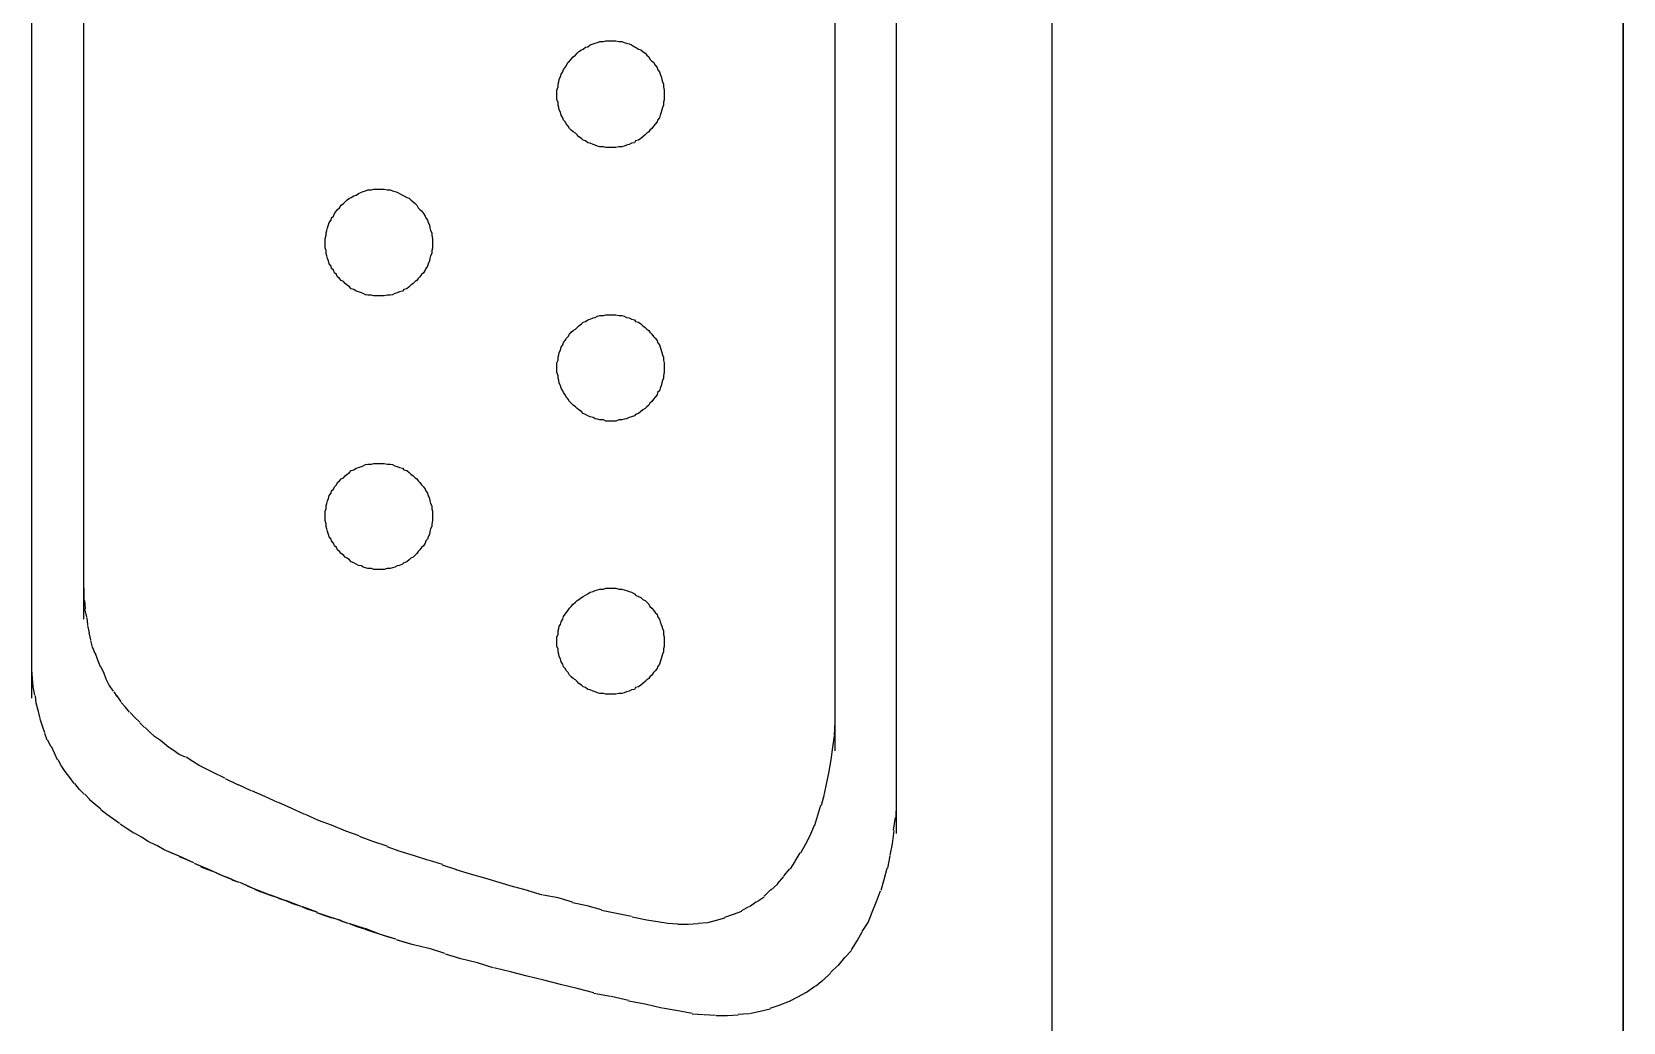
# Model space of a CAD drawing. Extents: x 0 to 34, y 0 to 22.
# Drawn here: x 16.5703 to 16.6655, y 13.2951 to 13.3543 of the extents above; entities that cross this region are included whole.
import ezdxf

# ---------------------------------------------------------------- set-up
doc = ezdxf.new("R2010")
doc.units = 0
doc.header["$LTSCALE"] = 0.375
doc.header["$MEASUREMENT"] = 0
doc.linetypes.add('Standard', pattern=[0])
doc.layers.add('Free_graphics', color=2, linetype='Continuous')
doc.layers.add('SLIN', color=1, linetype='Continuous')

msp = doc.modelspace()

# ---------------------------------------------------------------- linework, layer by layer
at = {"layer": 'Free_graphics', "color": 2, "linetype": 'Standard', "lineweight": -3}
for p, q in [((16.665548, 13.849233), (16.665548, 12.937408)), ((16.665548, 12.937408), (16.665548, 13.849233)), ((16.665548, 13.849233), (16.665548, 12.937408)), ((16.665548, 12.937408), (16.665548, 13.849233))]:
    msp.add_line(p, q, dxfattribs=at)
at = {"layer": 'Free_graphics', "color": 4, "linetype": 'Standard', "lineweight": -3}
msp.add_line((16.665548, 13.849233), (16.665548, 12.937408), dxfattribs=at)
msp.add_line((16.665548, 13.849233), (16.665548, 12.937408), dxfattribs=at)
at = {"layer": 'SLIN', "color": 2, "linetype": 'Standard', "lineweight": -3}
for p, q in [((16.631364, 13.257609), (16.631364, 13.44341)), ((16.622051, 13.306352), (16.622051, 13.393739)), ((16.570275, 13.314452), (16.570275, 13.385354)), ((16.570275, 13.314452), (16.570275, 13.385354)), ((16.60371, 13.35356), (16.603888, 13.353632)), ((16.603888, 13.353632), (16.603995, 13.353667)), ((16.603995, 13.353667), (16.604138, 13.353703)), ((16.604138, 13.353703), (16.604281, 13.353774)), ((16.604281, 13.353774), (16.604495, 13.353774)), ((16.604495, 13.353774), (16.604637, 13.35381)), ((16.604637, 13.35381), (16.60478, 13.35381)), ((16.60478, 13.35381), (16.604923, 13.35381)), ((16.604923, 13.35381), (16.605066, 13.35381)), ((16.605066, 13.35381), (16.605244, 13.35381)), ((16.605244, 13.35381), (16.605423, 13.353774)), ((16.605423, 13.353774), (16.605601, 13.353774)), ((16.605601, 13.353774), (16.605744, 13.353703)), ((16.605744, 13.353703), (16.605886, 13.353667)), ((16.605886, 13.353667), (16.606029, 13.353632)), ((16.606029, 13.353632), (16.606172, 13.35356)), ((16.602461, 13.352597), (16.602568, 13.352704)), ((16.602568, 13.352704), (16.602675, 13.352847)), ((16.602675, 13.352847), (16.602818, 13.352954)), ((16.602818, 13.352954), (16.602925, 13.353061)), ((16.602925, 13.353061), (16.603032, 13.353168)), ((16.603032, 13.353168), (16.603174, 13.353275)), ((16.603174, 13.353275), (16.603282, 13.35331)), ((16.603282, 13.35331), (16.603424, 13.353418)), ((16.603424, 13.353418), (16.603567, 13.353453)), ((16.603567, 13.353453), (16.60371, 13.35356)), ((16.606172, 13.35356), (16.60635, 13.353453)), ((16.60635, 13.353453), (16.606422, 13.353418)), ((16.606422, 13.353418), (16.6066, 13.35331)), ((16.6066, 13.35331), (16.606743, 13.353275)), ((16.606743, 13.353275), (16.60685, 13.353168)), ((16.60685, 13.353168), (16.606993, 13.353061)), ((16.606993, 13.353061), (16.6071, 13.352954)), ((16.6071, 13.352954), (16.607207, 13.352847)), ((16.607207, 13.352847), (16.607278, 13.352704)), ((16.607278, 13.352704), (16.607385, 13.352597)), ((16.601854, 13.351491), (16.601926, 13.351669)), ((16.601926, 13.351669), (16.601961, 13.351812)), ((16.601961, 13.351812), (16.602068, 13.351955)), ((16.602068, 13.351955), (16.602104, 13.352097)), ((16.602104, 13.352097), (16.602211, 13.352204)), ((16.602211, 13.352204), (16.602282, 13.352347)), ((16.602282, 13.352347), (16.602389, 13.352525)), ((16.602389, 13.352525), (16.602461, 13.352597)), ((16.607385, 13.352597), (16.607492, 13.352525)), ((16.607492, 13.352525), (16.607599, 13.352347)), ((16.607599, 13.352347), (16.607706, 13.352204)), ((16.607706, 13.352204), (16.607742, 13.352097)), ((16.607742, 13.352097), (16.607849, 13.351955)), ((16.607849, 13.351955), (16.607885, 13.351812)), ((16.607885, 13.351812), (16.607956, 13.351669)), ((16.607956, 13.351669), (16.607992, 13.351491)), ((16.601711, 13.350848), (16.601783, 13.351062)), ((16.601711, 13.350706), (16.601711, 13.350848)), ((16.601711, 13.350563), (16.601711, 13.350706)), ((16.601783, 13.351205), (16.601819, 13.351348)), ((16.601783, 13.351062), (16.601783, 13.351205)), ((16.601819, 13.351348), (16.601854, 13.351491)), ((16.607992, 13.351491), (16.608027, 13.351348)), ((16.608027, 13.351348), (16.608099, 13.351205)), ((16.608099, 13.351205), (16.608099, 13.351062)), ((16.608099, 13.351062), (16.608134, 13.350848)), ((16.608134, 13.350848), (16.608134, 13.350706)), ((16.608134, 13.350706), (16.608134, 13.350563)), ((16.601711, 13.35042), (16.601711, 13.350563)), ((16.601711, 13.350277), (16.601711, 13.35042)), ((16.601783, 13.350135), (16.601711, 13.350277)), ((16.601783, 13.349956), (16.601783, 13.350135)), ((16.601819, 13.349814), (16.601783, 13.349956)), ((16.601854, 13.349671), (16.601819, 13.349814)), ((16.608027, 13.349814), (16.607992, 13.349671)), ((16.608099, 13.349956), (16.608027, 13.349814)), ((16.608134, 13.350277), (16.608099, 13.350135)), ((16.608099, 13.350135), (16.608099, 13.349956)), ((16.608134, 13.350563), (16.608134, 13.35042)), ((16.608134, 13.35042), (16.608134, 13.350277)), ((16.601926, 13.349528), (16.601854, 13.349671)), ((16.601961, 13.34935), (16.601926, 13.349528)), ((16.602068, 13.349207), (16.601961, 13.34935)), ((16.602104, 13.349064), (16.602068, 13.349207)), ((16.602211, 13.348957), (16.602104, 13.349064)), ((16.602282, 13.348814), (16.602211, 13.348957)), ((16.602389, 13.348707), (16.602282, 13.348814)), ((16.607599, 13.348814), (16.607492, 13.348707)), ((16.607706, 13.348957), (16.607599, 13.348814)), ((16.607742, 13.349064), (16.607706, 13.348957)), ((16.607849, 13.349207), (16.607742, 13.349064)), ((16.607885, 13.34935), (16.607849, 13.349207)), ((16.607956, 13.349528), (16.607885, 13.34935)), ((16.607992, 13.349671), (16.607956, 13.349528)), ((16.602461, 13.348565), (16.602389, 13.348707)), ((16.602568, 13.348458), (16.602461, 13.348565)), ((16.602675, 13.348351), (16.602568, 13.348458)), ((16.602818, 13.348279), (16.602675, 13.348351)), ((16.602925, 13.348172), (16.602818, 13.348279)), ((16.603032, 13.348065), (16.602925, 13.348172)), ((16.603174, 13.347958), (16.603032, 13.348065)), ((16.603282, 13.347851), (16.603174, 13.347958)), ((16.603424, 13.347815), (16.603282, 13.347851)), ((16.6066, 13.347851), (16.606422, 13.347815)), ((16.606743, 13.347958), (16.6066, 13.347851)), ((16.60685, 13.348065), (16.606743, 13.347958)), ((16.606993, 13.348172), (16.60685, 13.348065)), ((16.6071, 13.348279), (16.606993, 13.348172)), ((16.607207, 13.348351), (16.6071, 13.348279)), ((16.607278, 13.348458), (16.607207, 13.348351)), ((16.607385, 13.348565), (16.607278, 13.348458)), ((16.607492, 13.348707), (16.607385, 13.348565)), ((16.603567, 13.347708), (16.603424, 13.347815)), ((16.60371, 13.347673), (16.603567, 13.347708)), ((16.603888, 13.347601), (16.60371, 13.347673)), ((16.603995, 13.347566), (16.603888, 13.347601)), ((16.604138, 13.347494), (16.603995, 13.347566)), ((16.604281, 13.347458), (16.604138, 13.347494)), ((16.604495, 13.347458), (16.604281, 13.347458)), ((16.604637, 13.347423), (16.604495, 13.347458)), ((16.60478, 13.347423), (16.604637, 13.347423)), ((16.604923, 13.347423), (16.60478, 13.347423)), ((16.605066, 13.347423), (16.604923, 13.347423)), ((16.605244, 13.347423), (16.605066, 13.347423)), ((16.605423, 13.347458), (16.605244, 13.347423)), ((16.605601, 13.347458), (16.605423, 13.347458)), ((16.605744, 13.347494), (16.605601, 13.347458)), ((16.605886, 13.347566), (16.605744, 13.347494)), ((16.606029, 13.347601), (16.605886, 13.347566)), ((16.606172, 13.347673), (16.606029, 13.347601)), ((16.60635, 13.347708), (16.606172, 13.347673)), ((16.606422, 13.347815), (16.60635, 13.347708)), ((16.588794, 13.343962), (16.588937, 13.344069)), ((16.588937, 13.344069), (16.589044, 13.344176)), ((16.589044, 13.344176), (16.589151, 13.344283)), ((16.589151, 13.344283), (16.589294, 13.34439)), ((16.589294, 13.34439), (16.589401, 13.344425)), ((16.589401, 13.344425), (16.589544, 13.344532)), ((16.589544, 13.344532), (16.589686, 13.344568)), ((16.589686, 13.344568), (16.589829, 13.344675)), ((16.589829, 13.344675), (16.590007, 13.344747)), ((16.590007, 13.344747), (16.590114, 13.344782)), ((16.590114, 13.344782), (16.590257, 13.344818)), ((16.590257, 13.344818), (16.5904, 13.344889)), ((16.5904, 13.344889), (16.590614, 13.344889)), ((16.590614, 13.344889), (16.590757, 13.344925)), ((16.590757, 13.344925), (16.5909, 13.344925)), ((16.5909, 13.344925), (16.591042, 13.344925)), ((16.591042, 13.344925), (16.591185, 13.344925)), ((16.591185, 13.344925), (16.591363, 13.344925)), ((16.591363, 13.344925), (16.591542, 13.344889)), ((16.591542, 13.344889), (16.59172, 13.344889)), ((16.59172, 13.344889), (16.591863, 13.344818)), ((16.591863, 13.344818), (16.592006, 13.344782)), ((16.592006, 13.344782), (16.592148, 13.344747)), ((16.592148, 13.344747), (16.592291, 13.344675)), ((16.592291, 13.344675), (16.59247, 13.344568)), ((16.59247, 13.344568), (16.592541, 13.344532)), ((16.592541, 13.344532), (16.592719, 13.344425)), ((16.592719, 13.344425), (16.592862, 13.34439)), ((16.592862, 13.34439), (16.592969, 13.344283)), ((16.592969, 13.344283), (16.593112, 13.344176)), ((16.593112, 13.344176), (16.593219, 13.344069)), ((16.593219, 13.344069), (16.593326, 13.343962)), ((16.588188, 13.343069), (16.588223, 13.343212)), ((16.588223, 13.343212), (16.58833, 13.343319)), ((16.58833, 13.343319), (16.588402, 13.343462)), ((16.588402, 13.343462), (16.588509, 13.34364)), ((16.588509, 13.34364), (16.58858, 13.343712)), ((16.58858, 13.343712), (16.588687, 13.343819)), ((16.588687, 13.343819), (16.588794, 13.343962)), ((16.593326, 13.343962), (16.593397, 13.343819)), ((16.593397, 13.343819), (16.593504, 13.343712)), ((16.593504, 13.343712), (16.593611, 13.34364)), ((16.593611, 13.34364), (16.593718, 13.343462)), ((16.593718, 13.343462), (16.593826, 13.343319)), ((16.593826, 13.343319), (16.593861, 13.343212)), ((16.593861, 13.343212), (16.593968, 13.343069)), ((16.587831, 13.341963), (16.587902, 13.342177)), ((16.587902, 13.34232), (16.587938, 13.342463)), ((16.587902, 13.342177), (16.587902, 13.34232)), ((16.587938, 13.342463), (16.587974, 13.342606)), ((16.587974, 13.342606), (16.588045, 13.342784)), ((16.588045, 13.342784), (16.588081, 13.342927)), ((16.588081, 13.342927), (16.588188, 13.343069)), ((16.593968, 13.343069), (16.594004, 13.342927)), ((16.594004, 13.342927), (16.594075, 13.342784)), ((16.594075, 13.342784), (16.594111, 13.342606)), ((16.594111, 13.342606), (16.594147, 13.342463)), ((16.594147, 13.342463), (16.594218, 13.34232)), ((16.594218, 13.34232), (16.594218, 13.342177)), ((16.594218, 13.342177), (16.594254, 13.341963)), ((16.587831, 13.341821), (16.587831, 13.341963)), ((16.587831, 13.341678), (16.587831, 13.341821)), ((16.587831, 13.341535), (16.587831, 13.341678)), ((16.587831, 13.341392), (16.587831, 13.341535)), ((16.587902, 13.34125), (16.587831, 13.341392)), ((16.587902, 13.341071), (16.587902, 13.34125)), ((16.594254, 13.341392), (16.594218, 13.34125)), ((16.594218, 13.34125), (16.594218, 13.341071)), ((16.594254, 13.341963), (16.594254, 13.341821)), ((16.594254, 13.341821), (16.594254, 13.341678)), ((16.594254, 13.341678), (16.594254, 13.341535)), ((16.594254, 13.341535), (16.594254, 13.341392)), ((16.587938, 13.340928), (16.587902, 13.341071)), ((16.587974, 13.340786), (16.587938, 13.340928)), ((16.588045, 13.340643), (16.587974, 13.340786)), ((16.588081, 13.340465), (16.588045, 13.340643)), ((16.588188, 13.340322), (16.588081, 13.340465)), ((16.588223, 13.340179), (16.588188, 13.340322)), ((16.593968, 13.340322), (16.593861, 13.340179)), ((16.594004, 13.340465), (16.593968, 13.340322)), ((16.594075, 13.340643), (16.594004, 13.340465)), ((16.594111, 13.340786), (16.594075, 13.340643)), ((16.594147, 13.340928), (16.594111, 13.340786)), ((16.594218, 13.341071), (16.594147, 13.340928)), ((16.58833, 13.340072), (16.588223, 13.340179)), ((16.588402, 13.339929), (16.58833, 13.340072)), ((16.588509, 13.339822), (16.588402, 13.339929)), ((16.58858, 13.33968), (16.588509, 13.339822)), ((16.588687, 13.339573), (16.58858, 13.33968)), ((16.588794, 13.339465), (16.588687, 13.339573)), ((16.588937, 13.339394), (16.588794, 13.339465)), ((16.589044, 13.339287), (16.588937, 13.339394)), ((16.589151, 13.33918), (16.589044, 13.339287)), ((16.593112, 13.339287), (16.592969, 13.33918)), ((16.593219, 13.339394), (16.593112, 13.339287)), ((16.593326, 13.339465), (16.593219, 13.339394)), ((16.593397, 13.339573), (16.593326, 13.339465)), ((16.593504, 13.33968), (16.593397, 13.339573)), ((16.593611, 13.339822), (16.593504, 13.33968)), ((16.593718, 13.339929), (16.593611, 13.339822)), ((16.593826, 13.340072), (16.593718, 13.339929)), ((16.593861, 13.340179), (16.593826, 13.340072)), ((16.589294, 13.339073), (16.589151, 13.33918)), ((16.589401, 13.338966), (16.589294, 13.339073)), ((16.589544, 13.33893), (16.589401, 13.338966)), ((16.589686, 13.338823), (16.589544, 13.33893)), ((16.589829, 13.338788), (16.589686, 13.338823)), ((16.590007, 13.338716), (16.589829, 13.338788)), ((16.590114, 13.33868), (16.590007, 13.338716)), ((16.590257, 13.338609), (16.590114, 13.33868)), ((16.5904, 13.338573), (16.590257, 13.338609)), ((16.590614, 13.338573), (16.5904, 13.338573)), ((16.590757, 13.338538), (16.590614, 13.338573)), ((16.5909, 13.338538), (16.590757, 13.338538)), ((16.591042, 13.338538), (16.5909, 13.338538)), ((16.591185, 13.338538), (16.591042, 13.338538)), ((16.591363, 13.338538), (16.591185, 13.338538)), ((16.591542, 13.338573), (16.591363, 13.338538)), ((16.59172, 13.338573), (16.591542, 13.338573)), ((16.591863, 13.338609), (16.59172, 13.338573)), ((16.592006, 13.33868), (16.591863, 13.338609)), ((16.592148, 13.338716), (16.592006, 13.33868)), ((16.592291, 13.338788), (16.592148, 13.338716)), ((16.59247, 13.338823), (16.592291, 13.338788)), ((16.592541, 13.33893), (16.59247, 13.338823)), ((16.592719, 13.338966), (16.592541, 13.33893)), ((16.592862, 13.339073), (16.592719, 13.338966)), ((16.592969, 13.33918), (16.592862, 13.339073)), ((16.604495, 13.33736), (16.604637, 13.337396)), ((16.604637, 13.337396), (16.60478, 13.337396)), ((16.60478, 13.337396), (16.604923, 13.337396)), ((16.604923, 13.337396), (16.605066, 13.337396)), ((16.605066, 13.337396), (16.605244, 13.337396)), ((16.605244, 13.337396), (16.605423, 13.33736)), ((16.602568, 13.336361), (16.602675, 13.336468)), ((16.602675, 13.336468), (16.602818, 13.336539)), ((16.602818, 13.336539), (16.602925, 13.336647)), ((16.602925, 13.336647), (16.603032, 13.336754)), ((16.603032, 13.336754), (16.603174, 13.336861)), ((16.603174, 13.336861), (16.603282, 13.336968)), ((16.603282, 13.336968), (16.603424, 13.337003)), ((16.603424, 13.337003), (16.603567, 13.33711)), ((16.603567, 13.33711), (16.60371, 13.337146)), ((16.60371, 13.337146), (16.603888, 13.337217)), ((16.603888, 13.337217), (16.603995, 13.337253)), ((16.603995, 13.337253), (16.604138, 13.337324)), ((16.604138, 13.337324), (16.604281, 13.33736)), ((16.604281, 13.33736), (16.604495, 13.33736)), ((16.605423, 13.33736), (16.605601, 13.33736)), ((16.605601, 13.33736), (16.605744, 13.337324)), ((16.605744, 13.337324), (16.605886, 13.337253)), ((16.605886, 13.337253), (16.606029, 13.337217)), ((16.606029, 13.337217), (16.606172, 13.337146)), ((16.606172, 13.337146), (16.60635, 13.33711)), ((16.60635, 13.33711), (16.606422, 13.337003)), ((16.606422, 13.337003), (16.6066, 13.336968)), ((16.6066, 13.336968), (16.606743, 13.336861)), ((16.606743, 13.336861), (16.60685, 13.336754)), ((16.60685, 13.336754), (16.606993, 13.336647)), ((16.606993, 13.336647), (16.6071, 13.336539)), ((16.6071, 13.336539), (16.607207, 13.336468)), ((16.607207, 13.336468), (16.607278, 13.336361)), ((16.601926, 13.335291), (16.601961, 13.335469)), ((16.601961, 13.335469), (16.602068, 13.335612)), ((16.602068, 13.335612), (16.602104, 13.335754)), ((16.602104, 13.335754), (16.602211, 13.335861)), ((16.602211, 13.335861), (16.602282, 13.336004)), ((16.602282, 13.336004), (16.602389, 13.336111)), ((16.602389, 13.336111), (16.602461, 13.336254)), ((16.602461, 13.336254), (16.602568, 13.336361)), ((16.607278, 13.336361), (16.607385, 13.336254)), ((16.607385, 13.336254), (16.607492, 13.336111)), ((16.607492, 13.336111), (16.607599, 13.336004)), ((16.607599, 13.336004), (16.607706, 13.335861)), ((16.607706, 13.335861), (16.607742, 13.335754)), ((16.607742, 13.335754), (16.607849, 13.335612)), ((16.607849, 13.335612), (16.607885, 13.335469)), ((16.607885, 13.335469), (16.607956, 13.335291)), ((16.601711, 13.334541), (16.601783, 13.334684)), ((16.601711, 13.334398), (16.601711, 13.334541)), ((16.601783, 13.334862), (16.601819, 13.335005)), ((16.601783, 13.334684), (16.601783, 13.334862)), ((16.601819, 13.335005), (16.601854, 13.335148)), ((16.601854, 13.335148), (16.601926, 13.335291)), ((16.607956, 13.335291), (16.607992, 13.335148)), ((16.607992, 13.335148), (16.608027, 13.335005)), ((16.608027, 13.335005), (16.608099, 13.334862)), ((16.608099, 13.334862), (16.608099, 13.334684)), ((16.608099, 13.334684), (16.608134, 13.334541)), ((16.608134, 13.334541), (16.608134, 13.334398)), ((16.601711, 13.334256), (16.601711, 13.334398)), ((16.601711, 13.334113), (16.601711, 13.334256)), ((16.601711, 13.33397), (16.601711, 13.334113)), ((16.601783, 13.333756), (16.601711, 13.33397)), ((16.601783, 13.333613), (16.601783, 13.333756)), ((16.601819, 13.333471), (16.601783, 13.333613)), ((16.608099, 13.333613), (16.608027, 13.333471)), ((16.608134, 13.33397), (16.608099, 13.333756)), ((16.608099, 13.333756), (16.608099, 13.333613)), ((16.608134, 13.334398), (16.608134, 13.334256)), ((16.608134, 13.334256), (16.608134, 13.334113)), ((16.608134, 13.334113), (16.608134, 13.33397)), ((16.601854, 13.333328), (16.601819, 13.333471)), ((16.601926, 13.33315), (16.601854, 13.333328)), ((16.601961, 13.333007), (16.601926, 13.33315)), ((16.602068, 13.332864), (16.601961, 13.333007)), ((16.602104, 13.332757), (16.602068, 13.332864)), ((16.602211, 13.332614), (16.602104, 13.332757)), ((16.602282, 13.332472), (16.602211, 13.332614)), ((16.607706, 13.332614), (16.607599, 13.332472)), ((16.607742, 13.332757), (16.607706, 13.332614)), ((16.607849, 13.332864), (16.607742, 13.332757)), ((16.607885, 13.333007), (16.607849, 13.332864)), ((16.607956, 13.33315), (16.607885, 13.333007)), ((16.607992, 13.333328), (16.607956, 13.33315)), ((16.608027, 13.333471), (16.607992, 13.333328)), ((16.602389, 13.332365), (16.602282, 13.332472)), ((16.602461, 13.332222), (16.602389, 13.332365)), ((16.602568, 13.332115), (16.602461, 13.332222)), ((16.602675, 13.332008), (16.602568, 13.332115)), ((16.602818, 13.331901), (16.602675, 13.332008)), ((16.602925, 13.331794), (16.602818, 13.331901)), ((16.603032, 13.331722), (16.602925, 13.331794)), ((16.603174, 13.331615), (16.603032, 13.331722)), ((16.60685, 13.331722), (16.606743, 13.331615)), ((16.606993, 13.331794), (16.60685, 13.331722)), ((16.6071, 13.331901), (16.606993, 13.331794)), ((16.607207, 13.332008), (16.6071, 13.331901)), ((16.607278, 13.332115), (16.607207, 13.332008)), ((16.607385, 13.332222), (16.607278, 13.332115)), ((16.607492, 13.332365), (16.607385, 13.332222)), ((16.607599, 13.332472), (16.607492, 13.332365)), ((16.603282, 13.331508), (16.603174, 13.331615)), ((16.603424, 13.331437), (16.603282, 13.331508)), ((16.603567, 13.331365), (16.603424, 13.331437)), ((16.60371, 13.331294), (16.603567, 13.331365)), ((16.603888, 13.331258), (16.60371, 13.331294)), ((16.603995, 13.331187), (16.603888, 13.331258)), ((16.604138, 13.331151), (16.603995, 13.331187)), ((16.604281, 13.331116), (16.604138, 13.331151)), ((16.604495, 13.331116), (16.604281, 13.331116)), ((16.604637, 13.331044), (16.604495, 13.331116)), ((16.60478, 13.331044), (16.604637, 13.331044)), ((16.604923, 13.331044), (16.60478, 13.331044)), ((16.605066, 13.331044), (16.604923, 13.331044)), ((16.605244, 13.331044), (16.605066, 13.331044)), ((16.605423, 13.331116), (16.605244, 13.331044)), ((16.605601, 13.331116), (16.605423, 13.331116)), ((16.605744, 13.331151), (16.605601, 13.331116)), ((16.605886, 13.331187), (16.605744, 13.331151)), ((16.606029, 13.331258), (16.605886, 13.331187)), ((16.606172, 13.331294), (16.606029, 13.331258)), ((16.60635, 13.331365), (16.606172, 13.331294)), ((16.606422, 13.331437), (16.60635, 13.331365)), ((16.6066, 13.331508), (16.606422, 13.331437)), ((16.606743, 13.331615), (16.6066, 13.331508)), ((16.589044, 13.327761), (16.589151, 13.327868)), ((16.589151, 13.327868), (16.589294, 13.327976)), ((16.589294, 13.327976), (16.589401, 13.328083)), ((16.589401, 13.328083), (16.589544, 13.328118)), ((16.589544, 13.328118), (16.589686, 13.328225)), ((16.589686, 13.328225), (16.589829, 13.328261)), ((16.589829, 13.328261), (16.590007, 13.328332)), ((16.590007, 13.328332), (16.590114, 13.328368)), ((16.590114, 13.328368), (16.590257, 13.328439)), ((16.590257, 13.328439), (16.5904, 13.328475)), ((16.5904, 13.328475), (16.590614, 13.328475)), ((16.590614, 13.328475), (16.590757, 13.328511)), ((16.590757, 13.328511), (16.5909, 13.328511)), ((16.5909, 13.328511), (16.591042, 13.328511)), ((16.591042, 13.328511), (16.591185, 13.328511)), ((16.591185, 13.328511), (16.591363, 13.328511)), ((16.591363, 13.328511), (16.591542, 13.328475)), ((16.591542, 13.328475), (16.59172, 13.328475)), ((16.59172, 13.328475), (16.591863, 13.328439)), ((16.591863, 13.328439), (16.592006, 13.328368)), ((16.592006, 13.328368), (16.592148, 13.328332)), ((16.592148, 13.328332), (16.592291, 13.328261)), ((16.592291, 13.328261), (16.59247, 13.328225)), ((16.59247, 13.328225), (16.592541, 13.328118)), ((16.592541, 13.328118), (16.592719, 13.328083)), ((16.592719, 13.328083), (16.592862, 13.327976)), ((16.592862, 13.327976), (16.592969, 13.327868)), ((16.592969, 13.327868), (16.593112, 13.327761)), ((16.588223, 13.326869), (16.58833, 13.326976)), ((16.58833, 13.326976), (16.588402, 13.327119)), ((16.588402, 13.327119), (16.588509, 13.327226)), ((16.588509, 13.327226), (16.58858, 13.327369)), ((16.58858, 13.327369), (16.588687, 13.327476)), ((16.588687, 13.327476), (16.588794, 13.327583)), ((16.588794, 13.327583), (16.588937, 13.327654)), ((16.588937, 13.327654), (16.589044, 13.327761)), ((16.593112, 13.327761), (16.593219, 13.327654)), ((16.593219, 13.327654), (16.593326, 13.327583)), ((16.593326, 13.327583), (16.593397, 13.327476)), ((16.593397, 13.327476), (16.593504, 13.327369)), ((16.593504, 13.327369), (16.593611, 13.327226)), ((16.593611, 13.327226), (16.593718, 13.327119)), ((16.593718, 13.327119), (16.593826, 13.326976)), ((16.593826, 13.326976), (16.593861, 13.326869)), ((16.587902, 13.325977), (16.587938, 13.32612)), ((16.587902, 13.325799), (16.587902, 13.325977)), ((16.587938, 13.32612), (16.587974, 13.326263)), ((16.587974, 13.326263), (16.588045, 13.326405)), ((16.588045, 13.326405), (16.588081, 13.326584)), ((16.588081, 13.326584), (16.588188, 13.326727)), ((16.588188, 13.326727), (16.588223, 13.326869)), ((16.593861, 13.326869), (16.593968, 13.326727)), ((16.593968, 13.326727), (16.594004, 13.326584)), ((16.594004, 13.326584), (16.594075, 13.326405)), ((16.594075, 13.326405), (16.594111, 13.326263)), ((16.594111, 13.326263), (16.594147, 13.32612)), ((16.594147, 13.32612), (16.594218, 13.325977)), ((16.594218, 13.325977), (16.594218, 13.325799)), ((16.587831, 13.325656), (16.587902, 13.325799)), ((16.587831, 13.325513), (16.587831, 13.325656)), ((16.587831, 13.325371), (16.587831, 13.325513)), ((16.587831, 13.325228), (16.587831, 13.325371)), ((16.587831, 13.325085), (16.587831, 13.325228)), ((16.587902, 13.324871), (16.587831, 13.325085)), ((16.594218, 13.325799), (16.594254, 13.325656)), ((16.594254, 13.325085), (16.594218, 13.324871)), ((16.594254, 13.325656), (16.594254, 13.325513)), ((16.594254, 13.325513), (16.594254, 13.325371)), ((16.594254, 13.325371), (16.594254, 13.325228)), ((16.594254, 13.325228), (16.594254, 13.325085)), ((16.587902, 13.324728), (16.587902, 13.324871)), ((16.587938, 13.324586), (16.587902, 13.324728)), ((16.587974, 13.324443), (16.587938, 13.324586)), ((16.588045, 13.324265), (16.587974, 13.324443)), ((16.588081, 13.324122), (16.588045, 13.324265)), ((16.588188, 13.323979), (16.588081, 13.324122)), ((16.594004, 13.324122), (16.593968, 13.323979)), ((16.594075, 13.324265), (16.594004, 13.324122)), ((16.594111, 13.324443), (16.594075, 13.324265)), ((16.594147, 13.324586), (16.594111, 13.324443)), ((16.594218, 13.324728), (16.594147, 13.324586)), ((16.594218, 13.324871), (16.594218, 13.324728)), ((16.588223, 13.323872), (16.588188, 13.323979)), ((16.58833, 13.323729), (16.588223, 13.323872)), ((16.588402, 13.323587), (16.58833, 13.323729)), ((16.588509, 13.323479), (16.588402, 13.323587)), ((16.58858, 13.323337), (16.588509, 13.323479)), ((16.588687, 13.32323), (16.58858, 13.323337)), ((16.588794, 13.323123), (16.588687, 13.32323)), ((16.588937, 13.323016), (16.588794, 13.323123)), ((16.593326, 13.323123), (16.593219, 13.323016)), ((16.593397, 13.32323), (16.593326, 13.323123)), ((16.593504, 13.323337), (16.593397, 13.32323)), ((16.593611, 13.323479), (16.593504, 13.323337)), ((16.593718, 13.323587), (16.593611, 13.323479)), ((16.593826, 13.323729), (16.593718, 13.323587)), ((16.593861, 13.323872), (16.593826, 13.323729)), ((16.593968, 13.323979), (16.593861, 13.323872)), ((16.589044, 13.322909), (16.588937, 13.323016)), ((16.589151, 13.322837), (16.589044, 13.322909)), ((16.589294, 13.32273), (16.589151, 13.322837)), ((16.589401, 13.322623), (16.589294, 13.32273)), ((16.589544, 13.322552), (16.589401, 13.322623)), ((16.589686, 13.32248), (16.589544, 13.322552)), ((16.589829, 13.322409), (16.589686, 13.32248)), ((16.590007, 13.322373), (16.589829, 13.322409)), ((16.590114, 13.322302), (16.590007, 13.322373)), ((16.590257, 13.322266), (16.590114, 13.322302)), ((16.5904, 13.322231), (16.590257, 13.322266)), ((16.590614, 13.322231), (16.5904, 13.322231)), ((16.590757, 13.322159), (16.590614, 13.322231)), ((16.5909, 13.322159), (16.590757, 13.322159)), ((16.591042, 13.322159), (16.5909, 13.322159)), ((16.591185, 13.322159), (16.591042, 13.322159)), ((16.591363, 13.322159), (16.591185, 13.322159)), ((16.591542, 13.322231), (16.591363, 13.322159)), ((16.59172, 13.322231), (16.591542, 13.322231)), ((16.591863, 13.322266), (16.59172, 13.322231)), ((16.592006, 13.322302), (16.591863, 13.322266)), ((16.592148, 13.322373), (16.592006, 13.322302)), ((16.592291, 13.322409), (16.592148, 13.322373)), ((16.59247, 13.32248), (16.592291, 13.322409)), ((16.592541, 13.322552), (16.59247, 13.32248)), ((16.592719, 13.322623), (16.592541, 13.322552)), ((16.592862, 13.32273), (16.592719, 13.322623)), ((16.592969, 13.322837), (16.592862, 13.32273)), ((16.593112, 13.322909), (16.592969, 13.322837)), ((16.593219, 13.323016), (16.593112, 13.322909)), ((16.602818, 13.320197), (16.602925, 13.320304)), ((16.602925, 13.320304), (16.603032, 13.320375)), ((16.603032, 13.320375), (16.603174, 13.320482)), ((16.603174, 13.320482), (16.603282, 13.320553)), ((16.603282, 13.320553), (16.603424, 13.320625)), ((16.603424, 13.320625), (16.603567, 13.320696)), ((16.603567, 13.320696), (16.60371, 13.320803)), ((16.60371, 13.320803), (16.603888, 13.320839)), ((16.603888, 13.320839), (16.603995, 13.32091)), ((16.603995, 13.32091), (16.604138, 13.320946)), ((16.604138, 13.320946), (16.604281, 13.320982)), ((16.604281, 13.320982), (16.604495, 13.320982)), ((16.604495, 13.320982), (16.604637, 13.321053)), ((16.604637, 13.321053), (16.60478, 13.321053)), ((16.60478, 13.321053), (16.604923, 13.321053)), ((16.604923, 13.321053), (16.605066, 13.321053)), ((16.605066, 13.321053), (16.605244, 13.321053)), ((16.605244, 13.321053), (16.605423, 13.320982)), ((16.605423, 13.320982), (16.605601, 13.320982)), ((16.605601, 13.320982), (16.605744, 13.320946)), ((16.605744, 13.320946), (16.605886, 13.32091)), ((16.605886, 13.32091), (16.606029, 13.320839)), ((16.606029, 13.320839), (16.606172, 13.320803)), ((16.606172, 13.320803), (16.60635, 13.320696)), ((16.60635, 13.320696), (16.606422, 13.320625)), ((16.606422, 13.320625), (16.6066, 13.320553)), ((16.6066, 13.320553), (16.606743, 13.320482)), ((16.606743, 13.320482), (16.60685, 13.320375)), ((16.60685, 13.320375), (16.606993, 13.320304)), ((16.606993, 13.320304), (16.6071, 13.320197)), ((16.602068, 13.319198), (16.602104, 13.31934)), ((16.602104, 13.31934), (16.602211, 13.319483)), ((16.602211, 13.319483), (16.602282, 13.31959)), ((16.602282, 13.31959), (16.602389, 13.319733)), ((16.602389, 13.319733), (16.602461, 13.31984)), ((16.602461, 13.31984), (16.602568, 13.319947)), ((16.602568, 13.319947), (16.602675, 13.32009)), ((16.602675, 13.32009), (16.602818, 13.320197)), ((16.6071, 13.320197), (16.607207, 13.32009)), ((16.607207, 13.32009), (16.607278, 13.319947)), ((16.607278, 13.319947), (16.607385, 13.31984)), ((16.607385, 13.31984), (16.607492, 13.319733)), ((16.607492, 13.319733), (16.607599, 13.31959)), ((16.607599, 13.31959), (16.607706, 13.319483)), ((16.607706, 13.319483), (16.607742, 13.31934)), ((16.607742, 13.31934), (16.607849, 13.319198)), ((16.601783, 13.318484), (16.601819, 13.318627)), ((16.601783, 13.31827), (16.601783, 13.318484)), ((16.601819, 13.318627), (16.601854, 13.318769)), ((16.601854, 13.318769), (16.601926, 13.318876)), ((16.601926, 13.318876), (16.601961, 13.319019)), ((16.601961, 13.319019), (16.602068, 13.319198)), ((16.607849, 13.319198), (16.607885, 13.319019)), ((16.607885, 13.319019), (16.607956, 13.318876)), ((16.607956, 13.318876), (16.607992, 13.318769)), ((16.607992, 13.318769), (16.608027, 13.318627)), ((16.608027, 13.318627), (16.608099, 13.318484)), ((16.608099, 13.318484), (16.608099, 13.31827)), ((16.601711, 13.318127), (16.601783, 13.31827)), ((16.601711, 13.317984), (16.601711, 13.318127)), ((16.601711, 13.317842), (16.601711, 13.317984)), ((16.601711, 13.317699), (16.601711, 13.317842)), ((16.601711, 13.317556), (16.601711, 13.317699)), ((16.601783, 13.317413), (16.601711, 13.317556)), ((16.601783, 13.317235), (16.601783, 13.317413)), ((16.608099, 13.31827), (16.608134, 13.318127)), ((16.608134, 13.317556), (16.608099, 13.317413)), ((16.608099, 13.317413), (16.608099, 13.317235)), ((16.608134, 13.318127), (16.608134, 13.317984)), ((16.608134, 13.317984), (16.608134, 13.317842)), ((16.608134, 13.317842), (16.608134, 13.317699)), ((16.608134, 13.317699), (16.608134, 13.317556)), ((16.570275, 13.316735), (16.570275, 13.317271)), ((16.570275, 13.316735), (16.570275, 13.317271)), ((16.570275, 13.316164), (16.570275, 13.3167)), ((16.570275, 13.316164), (16.570275, 13.3167)), ((16.601819, 13.317092), (16.601783, 13.317235)), ((16.601854, 13.316949), (16.601819, 13.317092)), ((16.601926, 13.316807), (16.601854, 13.316949)), ((16.601961, 13.316628), (16.601926, 13.316807)), ((16.602068, 13.316486), (16.601961, 13.316628)), ((16.602104, 13.316343), (16.602068, 13.316486)), ((16.607849, 13.316486), (16.607742, 13.316343)), ((16.607885, 13.316628), (16.607849, 13.316486)), ((16.607956, 13.316807), (16.607885, 13.316628)), ((16.607992, 13.316949), (16.607956, 13.316807)), ((16.608027, 13.317092), (16.607992, 13.316949)), ((16.608099, 13.317235), (16.608027, 13.317092)), ((16.57031, 13.315629), (16.570275, 13.316164)), ((16.57031, 13.315629), (16.570275, 13.316164)), ((16.570346, 13.31513), (16.57031, 13.315629)), ((16.570346, 13.31513), (16.57031, 13.315629)), ((16.602211, 13.316236), (16.602104, 13.316343)), ((16.602282, 13.316093), (16.602211, 13.316236)), ((16.602389, 13.315986), (16.602282, 13.316093)), ((16.602461, 13.315843), (16.602389, 13.315986)), ((16.602568, 13.315736), (16.602461, 13.315843)), ((16.602675, 13.315629), (16.602568, 13.315736)), ((16.602818, 13.315558), (16.602675, 13.315629)), ((16.602925, 13.315451), (16.602818, 13.315558)), ((16.6071, 13.315558), (16.606993, 13.315451)), ((16.607207, 13.315629), (16.6071, 13.315558)), ((16.607278, 13.315736), (16.607207, 13.315629)), ((16.607385, 13.315843), (16.607278, 13.315736)), ((16.607492, 13.315986), (16.607385, 13.315843)), ((16.607599, 13.316093), (16.607492, 13.315986)), ((16.607706, 13.316236), (16.607599, 13.316093)), ((16.607742, 13.316343), (16.607706, 13.316236)), ((16.570453, 13.31463), (16.570346, 13.31513)), ((16.570453, 13.31463), (16.570346, 13.31513)), ((16.570525, 13.314166), (16.570489, 13.314594)), ((16.570525, 13.314166), (16.570489, 13.314594)), ((16.603032, 13.315344), (16.602925, 13.315451)), ((16.603174, 13.315237), (16.603032, 13.315344)), ((16.603282, 13.31513), (16.603174, 13.315237)), ((16.603424, 13.315094), (16.603282, 13.31513)), ((16.603567, 13.314987), (16.603424, 13.315094)), ((16.60371, 13.314951), (16.603567, 13.314987)), ((16.603888, 13.31488), (16.60371, 13.314951)), ((16.603995, 13.314844), (16.603888, 13.31488)), ((16.604138, 13.314773), (16.603995, 13.314844)), ((16.604281, 13.314737), (16.604138, 13.314773)), ((16.604495, 13.314737), (16.604281, 13.314737)), ((16.604637, 13.314701), (16.604495, 13.314737)), ((16.60478, 13.314701), (16.604637, 13.314701)), ((16.604923, 13.314701), (16.60478, 13.314701)), ((16.605066, 13.314701), (16.604923, 13.314701)), ((16.605244, 13.314701), (16.605066, 13.314701)), ((16.605423, 13.314737), (16.605244, 13.314701)), ((16.605601, 13.314737), (16.605423, 13.314737)), ((16.605744, 13.314773), (16.605601, 13.314737)), ((16.605886, 13.314844), (16.605744, 13.314773)), ((16.606029, 13.31488), (16.605886, 13.314844)), ((16.606172, 13.314951), (16.606029, 13.31488)), ((16.60635, 13.314987), (16.606172, 13.314951)), ((16.606422, 13.315094), (16.60635, 13.314987)), ((16.6066, 13.31513), (16.606422, 13.315094)), ((16.606743, 13.315237), (16.6066, 13.31513)), ((16.60685, 13.315344), (16.606743, 13.315237)), ((16.606993, 13.315451), (16.60685, 13.315344)), ((16.570667, 13.313667), (16.570525, 13.314166)), ((16.570667, 13.313667), (16.570525, 13.314166)), ((16.570774, 13.313238), (16.570667, 13.313667)), ((16.570774, 13.313238), (16.570667, 13.313667)), ((16.570917, 13.312775), (16.570774, 13.313203)), ((16.570917, 13.312775), (16.570774, 13.313203)), ((16.57106, 13.312382), (16.570917, 13.312775)), ((16.57106, 13.312382), (16.570917, 13.312775)), ((16.571202, 13.311954), (16.57106, 13.312346)), ((16.571202, 13.311954), (16.57106, 13.312346)), ((16.571417, 13.311561), (16.571238, 13.311954)), ((16.571417, 13.311561), (16.571238, 13.311954)), ((16.571631, 13.311169), (16.571452, 13.311561)), ((16.571631, 13.311169), (16.571452, 13.311561)), ((16.571809, 13.310776), (16.571631, 13.311169)), ((16.571809, 13.310776), (16.571631, 13.311169)), ((16.572023, 13.310419), (16.571845, 13.310776)), ((16.572023, 13.310419), (16.571845, 13.310776)), ((16.572273, 13.310063), (16.572023, 13.310419)), ((16.572273, 13.310063), (16.572023, 13.310419)), ((16.572558, 13.309706), (16.572273, 13.310063)), ((16.572558, 13.309706), (16.572273, 13.310063)), ((16.572808, 13.309349), (16.572558, 13.309706)), ((16.572808, 13.309349), (16.572558, 13.309706)), ((16.573129, 13.308992), (16.572844, 13.309349)), ((16.573129, 13.308992), (16.572844, 13.309349)), ((16.573415, 13.308707), (16.573129, 13.308992)), ((16.573415, 13.308707), (16.573129, 13.308992)), ((16.622051, 13.308136), (16.622051, 13.308921)), ((16.573736, 13.308421), (16.573451, 13.308707)), ((16.573736, 13.308421), (16.573451, 13.308707)), ((16.574057, 13.3081), (16.5737, 13.308386)), ((16.574057, 13.3081), (16.5737, 13.308386)), ((16.574414, 13.307815), (16.574057, 13.3081)), ((16.574414, 13.307815), (16.574057, 13.3081)), ((16.622015, 13.307315), (16.622051, 13.3081)), ((16.574771, 13.307493), (16.574414, 13.307779)), ((16.574771, 13.307493), (16.574414, 13.307779)), ((16.575163, 13.307208), (16.574771, 13.307493)), ((16.575163, 13.307208), (16.574771, 13.307493)), ((16.57552, 13.306958), (16.575163, 13.307208)), ((16.57552, 13.306958), (16.575163, 13.307208)), ((16.575984, 13.306637), (16.575556, 13.306923)), ((16.575984, 13.306637), (16.575556, 13.306923)), ((16.621872, 13.306566), (16.621979, 13.307315)), ((16.576377, 13.306387), (16.575984, 13.306637)), ((16.576377, 13.306387), (16.575984, 13.306637)), ((16.57684, 13.306138), (16.576412, 13.306387)), ((16.57684, 13.306138), (16.576412, 13.306387)), ((16.577233, 13.305888), (16.57684, 13.306138)), ((16.577233, 13.305888), (16.57684, 13.306138)), ((16.621801, 13.305745), (16.621908, 13.30653)), ((16.577732, 13.305638), (16.577233, 13.305888)), ((16.577732, 13.305638), (16.577233, 13.305888)), ((16.578196, 13.305388), (16.577768, 13.305638)), ((16.578196, 13.305388), (16.577768, 13.305638)), ((16.578625, 13.30521), (16.578196, 13.305388)), ((16.579088, 13.304996), (16.578196, 13.305388)), ((16.579088, 13.304996), (16.57866, 13.305174)), ((16.579981, 13.304603), (16.579088, 13.304996)), ((16.621516, 13.304282), (16.621658, 13.305031)), ((16.621658, 13.305067), (16.621801, 13.305745)), ((16.579552, 13.304782), (16.579124, 13.30496)), ((16.579981, 13.304603), (16.579552, 13.304782)), ((16.580409, 13.304389), (16.580016, 13.304567)), ((16.580908, 13.304175), (16.580016, 13.304567)), ((16.580837, 13.304175), (16.580409, 13.304353)), ((16.581336, 13.303997), (16.580837, 13.304175)), ((16.5818, 13.303782), (16.580908, 13.304175)), ((16.621301, 13.303604), (16.62148, 13.304282)), ((16.5818, 13.303782), (16.581372, 13.303961)), ((16.582692, 13.303426), (16.5818, 13.303782)), ((16.582264, 13.303604), (16.581836, 13.303782)), ((16.582692, 13.303426), (16.582264, 13.303568)), ((16.583156, 13.303247), (16.582728, 13.303426)), ((16.58362, 13.303033), (16.582728, 13.303426)), ((16.58362, 13.303033), (16.583192, 13.303212)), ((16.621123, 13.302962), (16.621301, 13.303604)), ((16.584548, 13.302676), (16.58362, 13.303033)), ((16.584048, 13.302819), (16.58362, 13.302997)), ((16.584512, 13.302676), (16.584084, 13.302819)), ((16.585012, 13.302498), (16.584512, 13.302676)), ((16.585476, 13.302319), (16.584584, 13.302676)), ((16.585476, 13.302319), (16.585047, 13.302462)), ((16.586403, 13.301998), (16.585476, 13.302355)), ((16.585904, 13.302141), (16.585476, 13.302319)), ((16.586403, 13.301998), (16.585904, 13.302141)), ((16.620588, 13.301641), (16.620838, 13.302284)), ((16.620838, 13.302284), (16.621087, 13.302926)), ((16.587367, 13.301641), (16.586439, 13.301998)), ((16.586867, 13.301784), (16.586439, 13.301963)), ((16.587331, 13.301641), (16.586903, 13.301784)), ((16.587831, 13.301427), (16.587331, 13.301606)), ((16.588259, 13.30132), (16.587367, 13.301606)), ((16.588259, 13.301285), (16.587831, 13.301427)), ((16.589222, 13.300963), (16.588295, 13.30132)), ((16.588794, 13.301142), (16.588295, 13.301285)), ((16.620338, 13.301035), (16.620588, 13.301641)), ((16.589222, 13.300963), (16.588794, 13.301106)), ((16.589686, 13.300785), (16.589258, 13.300963)), ((16.590186, 13.300678), (16.589258, 13.300963)), ((16.590186, 13.300642), (16.589686, 13.300785)), ((16.591149, 13.300321), (16.590222, 13.300678)), ((16.59065, 13.300464), (16.590222, 13.300607)), ((16.591149, 13.300321), (16.59065, 13.300464)), ((16.591577, 13.300178), (16.591149, 13.300321)), ((16.592077, 13.300036), (16.591149, 13.300321)), ((16.619696, 13.299929), (16.619981, 13.300464)), ((16.619981, 13.3005), (16.620338, 13.301035)), ((16.592077, 13.300036), (16.591577, 13.300178)), ((16.592541, 13.299857), (16.592113, 13.3)), ((16.59304, 13.299715), (16.592113, 13.3)), ((16.59304, 13.299715), (16.592541, 13.299857)), ((16.59404, 13.299465), (16.59304, 13.299715)), ((16.595003, 13.299179), (16.594075, 13.299465)), ((16.618946, 13.29893), (16.619339, 13.299358)), ((16.619339, 13.299393), (16.619696, 13.299929)), ((16.595967, 13.298858), (16.595039, 13.299144)), ((16.596966, 13.298608), (16.595967, 13.298858)), ((16.597893, 13.298323), (16.596966, 13.298608)), ((16.598928, 13.298073), (16.597929, 13.298323)), ((16.61809, 13.298037), (16.618518, 13.29843)), ((16.618554, 13.29843), (16.618946, 13.29893)), ((16.599927, 13.297823), (16.598928, 13.298073)), ((16.600926, 13.297574), (16.599927, 13.297823)), ((16.601926, 13.297324), (16.600926, 13.297574)), ((16.617198, 13.297217), (16.617626, 13.297574)), ((16.617662, 13.297574), (16.61809, 13.298002)), ((16.602925, 13.297074), (16.601926, 13.297324)), ((16.603924, 13.296824), (16.602925, 13.297074)), ((16.604923, 13.29661), (16.603924, 13.296789)), ((16.605993, 13.29636), (16.604959, 13.29661)), ((16.615628, 13.296325), (16.616127, 13.296574)), ((16.616127, 13.296574), (16.616663, 13.29686)), ((16.616663, 13.29686), (16.617162, 13.297217)), ((16.606993, 13.296146), (16.605993, 13.296325)), ((16.607992, 13.295896), (16.606993, 13.296146)), ((16.609062, 13.295718), (16.608027, 13.295896)), ((16.609812, 13.295575), (16.609062, 13.295718)), ((16.61049, 13.295504), (16.609812, 13.29554)), ((16.611203, 13.295468), (16.610525, 13.295504)), ((16.611239, 13.295468), (16.611917, 13.295468)), ((16.611917, 13.295468), (16.612559, 13.295504)), ((16.612559, 13.29554), (16.613201, 13.295575)), ((16.613237, 13.295575), (16.613879, 13.295718)), ((16.613879, 13.295718), (16.614486, 13.295861)), ((16.614486, 13.295896), (16.615021, 13.296075)), ((16.615021, 13.296075), (16.615628, 13.296325))]:
    msp.add_line(p, q, dxfattribs=at)
at = {"layer": 'SLIN', "color": 7, "linetype": 'Standard', "lineweight": -3}
for p, q in [((16.618375, 13.311312), (16.618375, 13.389136)), ((16.573379, 13.319198), (16.573379, 13.381108)), ((16.573379, 13.321303), (16.573379, 13.321838)), ((16.573415, 13.320803), (16.573379, 13.321303)), ((16.573415, 13.320304), (16.573415, 13.320803)), ((16.573486, 13.319804), (16.573451, 13.320304)), ((16.573558, 13.319305), (16.573451, 13.319804)), ((16.573629, 13.318841), (16.573593, 13.319269)), ((16.573736, 13.318377), (16.573629, 13.318805)), ((16.573807, 13.317949), (16.5737, 13.318377)), ((16.573914, 13.31752), (16.573807, 13.317913)), ((16.574057, 13.317128), (16.573914, 13.31752)), ((16.574236, 13.316735), (16.574093, 13.317128)), ((16.574378, 13.316343), (16.574236, 13.316735)), ((16.574592, 13.315986), (16.574414, 13.316343)), ((16.574735, 13.315594), (16.574592, 13.315986)), ((16.574914, 13.315237), (16.574735, 13.315594)), ((16.575163, 13.31488), (16.574914, 13.315237)), ((16.575377, 13.314559), (16.575199, 13.314844)), ((16.575627, 13.314238), (16.575377, 13.314594)), ((16.575877, 13.313916), (16.575627, 13.314202)), ((16.576127, 13.313631), (16.575877, 13.313916)), ((16.576448, 13.31331), (16.576162, 13.313595)), ((16.618375, 13.313024), (16.618375, 13.313774)), ((16.576733, 13.313024), (16.576448, 13.31331)), ((16.577019, 13.312703), (16.576733, 13.312989)), ((16.57734, 13.312418), (16.577055, 13.312703)), ((16.61834, 13.312239), (16.618375, 13.313024)), ((16.577625, 13.312168), (16.57734, 13.312418)), ((16.577982, 13.311918), (16.577625, 13.312168)), ((16.578339, 13.311633), (16.577982, 13.311918)), ((16.618233, 13.311526), (16.61834, 13.312204)), ((16.578732, 13.311347), (16.578339, 13.311597)), ((16.579088, 13.311097), (16.578732, 13.311347)), ((16.579481, 13.310919), (16.579088, 13.311097)), ((16.579909, 13.310669), (16.579517, 13.310919)), ((16.618019, 13.310098), (16.618126, 13.310776)), ((16.618126, 13.310776), (16.618233, 13.311526)), ((16.580302, 13.310419), (16.579909, 13.310669)), ((16.581087, 13.310027), (16.580302, 13.310419)), ((16.581836, 13.30967), (16.581087, 13.310027)), ((16.617876, 13.30942), (16.618019, 13.310063)), ((16.582657, 13.309242), (16.581872, 13.309634)), ((16.583406, 13.308921), (16.582657, 13.309278)), ((16.584227, 13.308564), (16.583442, 13.308921)), ((16.617733, 13.308742), (16.617876, 13.30942)), ((16.585012, 13.308207), (16.584227, 13.308564)), ((16.585833, 13.30785), (16.585047, 13.308207)), ((16.586618, 13.307493), (16.585833, 13.30785)), ((16.617341, 13.307458), (16.617519, 13.308064)), ((16.617555, 13.308064), (16.617733, 13.308707)), ((16.587438, 13.307137), (16.586653, 13.307493)), ((16.588223, 13.306851), (16.587438, 13.307137)), ((16.617162, 13.306851), (16.617341, 13.307458)), ((16.58908, 13.306494), (16.588223, 13.306851)), ((16.589865, 13.306209), (16.58908, 13.306494)), ((16.590685, 13.305888), (16.5899, 13.306173)), ((16.616591, 13.305709), (16.616877, 13.306245)), ((16.616877, 13.306245), (16.617127, 13.306851)), ((16.591542, 13.305602), (16.590685, 13.305888)), ((16.592327, 13.305281), (16.591542, 13.305567)), ((16.593183, 13.305031), (16.592327, 13.305281)), ((16.59404, 13.304746), (16.593183, 13.305031)), ((16.615985, 13.30471), (16.61627, 13.30521)), ((16.616306, 13.30521), (16.616591, 13.305709)), ((16.59486, 13.304496), (16.594075, 13.304746)), ((16.595717, 13.304175), (16.59486, 13.30446)), ((16.596537, 13.303925), (16.595681, 13.304175)), ((16.615307, 13.303818), (16.615664, 13.304246)), ((16.615699, 13.304246), (16.615985, 13.304675)), ((16.597394, 13.303675), (16.596537, 13.303925)), ((16.59825, 13.303426), (16.597394, 13.303675)), ((16.599107, 13.303176), (16.59825, 13.303426)), ((16.600034, 13.302926), (16.599142, 13.303176)), ((16.614522, 13.302962), (16.614914, 13.303319)), ((16.614914, 13.303354), (16.615307, 13.303782)), ((16.600855, 13.302676), (16.599999, 13.302926)), ((16.601783, 13.302498), (16.600891, 13.302676)), ((16.602639, 13.302248), (16.601783, 13.302498)), ((16.603531, 13.302034), (16.602639, 13.302212)), ((16.613237, 13.301998), (16.613665, 13.302284)), ((16.613701, 13.302284), (16.614129, 13.302569)), ((16.614129, 13.302605), (16.614522, 13.302997)), ((16.604388, 13.301784), (16.603531, 13.302034)), ((16.60528, 13.30157), (16.604388, 13.301749)), ((16.606172, 13.301392), (16.60528, 13.30157)), ((16.6071, 13.301178), (16.606208, 13.301356)), ((16.607742, 13.301071), (16.6071, 13.301178)), ((16.610739, 13.301035), (16.611275, 13.301178)), ((16.611275, 13.301178), (16.611774, 13.30132)), ((16.611774, 13.301356), (16.612274, 13.301534)), ((16.612274, 13.301534), (16.612773, 13.301713)), ((16.612773, 13.301749), (16.613201, 13.301998)), ((16.608349, 13.300963), (16.607742, 13.301071)), ((16.608955, 13.300928), (16.608349, 13.300963)), ((16.608955, 13.300928), (16.609562, 13.300928)), ((16.609562, 13.300928), (16.610168, 13.300963)), ((16.610168, 13.300999), (16.610704, 13.301035))]:
    msp.add_line(p, q, dxfattribs=at)

doc.saveas('drawing.dxf')
